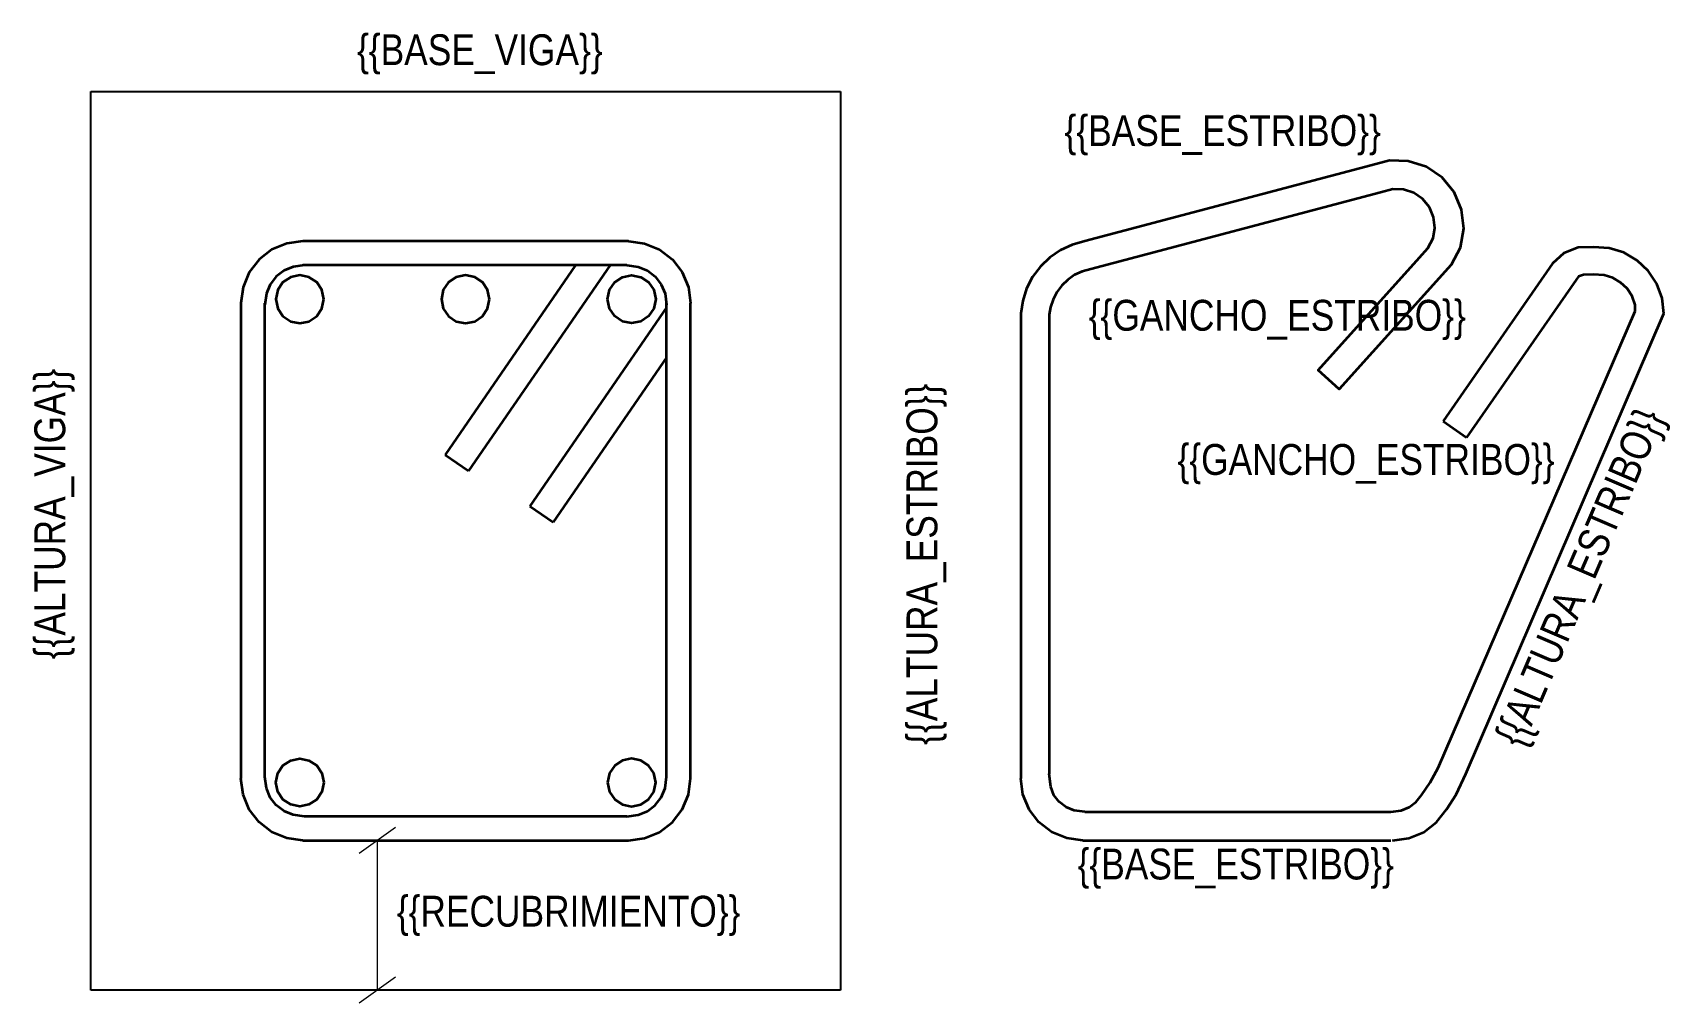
# Model space of a CAD drawing. Header units: millimetres. Extents: x -785 to 807, y -450 to 494.
import ezdxf

# ---------------------------------------------------------------- set-up
doc = ezdxf.new("R2010")
doc.units = ezdxf.units.MM
for name, color, linetype, lineweight in [('L-1', 4, 'Continuous', 35), ('TEXT 2', 2, 'Continuous', 5), ('Txt', 2, 'Continuous', 18)]:
    doc.layers.add(name, color=color, linetype=linetype, lineweight=lineweight)
doc.layers.add('VIGA NUEVA', color=5, linetype='Continuous')
doc.styles.add('Esc. 10-S', font='ARIALN.TTF', dxfattribs={"height": 0.02})

msp = doc.modelspace()

# ---------------------------------------------------------------- linework, layer by layer
at = {"layer": 'L-1'}
for p, q in [((-206.1, 291.5), (-522.7, 291.5)), ((-207.6, 268.2), (-522.7, 268.2)), ((-257.5, 268.2), (-384.4, 83.7)), ((-223.9, 268.2), (-361.6, 68)), ((-583, 231.2), (-583, -231.2)), ((-169.3, 227), (-302.2, 33.9)), ((-169.1, -229.6), (-169.1, 231.2)), ((-145.8, -231.2), (-145.8, 231.2)), ((-169.1, 178.5), (-279.4, 18.2)), ((585.9, 116.3), (608.8, 100.6)), ((-384.4, 83.7), (-361.6, 68)), ((-302.2, 33.9), (-279.4, 18.2))]:
    msp.add_line(p, q, dxfattribs=at)
for points in [[(582, 255.5), (594.2, 269), (602.8, 285.6), (606, 303.8), (603.9, 322.1), (596.7, 339.2), (585, 353.5), (569.7, 363.9), (552.1, 369.5), (533.7, 370), (515.8, 365.2)], [(515.8, 365.2), (237.6, 291.5)], [(525, 339), (243.5, 264.4)], [(563.1, 275.8), (571.2, 284.9), (576.2, 294.5), (578, 304.6), (576.8, 315), (572.7, 324.7), (566.1, 332.8), (557.4, 338.7), (547.4, 341.9), (537, 342.2), (525, 339)], [(-522.7, 291.5), (-538.3, 289.4), (-552.8, 283.4), (-565.3, 273.8), (-574.9, 261.3), (-580.9, 246.8), (-583, 231.2)], [(-206.1, 291.5), (-190.5, 289.4), (-175.9, 283.4), (-163.4, 273.8), (-153.8, 261.3), (-147.8, 246.8), (-145.8, 231.2)], [(237.6, 291.5), (225.4, 288.1), (213.9, 282.8), (203.5, 275.7), (194.4, 267), (186.8, 256.8), (181, 245.6), (177.2, 233.6), (175.3, 221.1)], [(582, 255.5), (484.9, 147.6), (464.4, 166.1), (563.1, 275.8)], [(800.6, 221.1), (798.9, 236), (793.8, 250.1), (785.5, 262.6), (774.6, 272.9), (761.6, 280.5), (747.3, 284.8), (732.3, 285.8), (717.3, 285.3), (703.3, 280.1), (692.5, 269.8)], [(-521.1, 268.2), (-532.2, 266.7), (-541.1, 263), (-548.7, 257.2), (-554.5, 249.6), (-558.2, 240.7), (-559.7, 229.6)], [(-207.6, 268.2), (-196.6, 266.7), (-187.7, 263), (-180.1, 257.2), (-174.2, 249.6), (-170.5, 240.7), (-169.1, 229.6)], [(243.5, 264.4), (235, 262.1), (227.7, 258.7), (221, 254.1), (215.2, 248.6), (210.4, 242.1), (206.7, 234.9), (204.2, 227.3), (203, 220.1)], [(692.5, 269.8), (585.9, 116.3)], [(772.8, 223.6), (772.9, 229.8), (769.9, 238.1), (765, 245.5), (758.6, 251.5), (751, 255.9), (742.5, 258.5), (731.8, 259.2), (722.5, 259), (717.7, 257.2), (715.3, 254.1)], [(715.3, 254.1), (608.8, 100.6)], [(-559.7, -229.6), (-559.7, 231.2)], [(581.1, -220.9), (772.8, 223.6)], [(175.3, 221.1), (175.3, -231.2)], [(203, 220.1), (203, -226.8)], [(608.2, -226.6), (800.6, 221.1)], [(535.1, -263.8), (545.3, -262.5), (553.1, -259.2), (559.9, -254.1), (565, -247.4), (573.4, -235.2), (581.1, -220.9)], [(-522.7, -291.5), (-538.3, -289.4), (-552.8, -283.4), (-565.3, -273.8), (-574.9, -261.3), (-580.9, -246.8), (-583, -231.2)], [(-521.1, -268.2), (-532.2, -266.7), (-541.1, -263), (-548.7, -257.2), (-554.5, -249.6), (-558.2, -240.7), (-559.7, -229.6)], [(-207.6, -268.2), (-196.6, -266.7), (-187.7, -263), (-180.1, -257.2), (-174.2, -249.6), (-170.5, -240.7), (-169.1, -229.6)], [(-206.1, -291.5), (-190.5, -289.4), (-175.9, -283.4), (-163.4, -273.8), (-153.8, -261.3), (-147.8, -246.8), (-145.8, -231.2)], [(235.7, -291.5), (220.1, -289.4), (205.5, -283.4), (193, -273.8), (183.4, -261.3), (177.4, -246.8), (175.3, -231.2)], [(237.5, -263.8), (227.3, -262.5), (219.5, -259.2), (212.8, -254.1), (207.6, -247.4), (204.4, -239.5), (203, -226.8)], [(536.9, -291.5), (552.6, -289.4), (567.1, -283.4), (579.6, -273.8), (589.2, -261.3), (598.7, -246.8), (608.2, -226.6)], [(-207.6, -268.2), (-521.1, -268.2)], [(237.5, -263.8), (535.1, -263.8)], [(-522.7, -291.5), (-206.1, -291.5)], [(235.7, -291.5), (535.1, -291.5)], [(235.7, -291.5), (535.1, -291.5)]]:
    msp.add_lwpolyline(points, dxfattribs=at)
for points in [[(-502.4, 235.2), (-504.2, 244.1), (-509.2, 251.6), (-516.8, 256.7), (-525.7, 258.5), (-534.6, 256.7), (-542.2, 251.6), (-547.2, 244.1), (-549, 235.2), (-547.2, 226.2), (-542.2, 218.7), (-534.6, 213.6), (-525.7, 211.8), (-516.8, 213.6), (-509.2, 218.7), (-504.2, 226.2)], [(-341.3, 235.2), (-343.1, 244.1), (-348.2, 251.6), (-355.7, 256.7), (-364.7, 258.5), (-373.6, 256.7), (-381.2, 251.6), (-386.2, 244.1), (-388, 235.2), (-386.2, 226.2), (-381.2, 218.7), (-373.6, 213.6), (-364.7, 211.8), (-355.7, 213.6), (-348.2, 218.7), (-343.1, 226.2)], [(-226.4, 235.2), (-224.6, 244.1), (-219.5, 251.6), (-212, 256.7), (-203.1, 258.5), (-194.1, 256.7), (-186.6, 251.6), (-181.5, 244.1), (-179.7, 235.2), (-181.5, 226.2), (-186.6, 218.7), (-194.1, 213.6), (-203.1, 211.8), (-212, 213.6), (-219.5, 218.7), (-224.6, 226.2)], [(-502.4, -235.2), (-504.2, -244.1), (-509.2, -251.6), (-516.8, -256.7), (-525.7, -258.5), (-534.6, -256.7), (-542.2, -251.6), (-547.2, -244.1), (-549, -235.2), (-547.2, -226.2), (-542.2, -218.7), (-534.6, -213.6), (-525.7, -211.8), (-516.8, -213.6), (-509.2, -218.7), (-504.2, -226.2)], [(-226.4, -235.2), (-224.6, -244.1), (-219.5, -251.6), (-212, -256.7), (-203.1, -258.5), (-194.1, -256.7), (-186.6, -251.6), (-181.5, -244.1), (-179.7, -235.2), (-181.5, -226.2), (-186.6, -218.7), (-194.1, -213.6), (-203.1, -211.8), (-212, -213.6), (-219.5, -218.7), (-224.6, -226.2)]]:
    msp.add_lwpolyline(points, close=True, dxfattribs=at)
at = {"layer": 'TEXT 2'}
for p, q in [((-432.8, -278.8), (-468, -304.2)), ((-450.4, -291.5), (-450.4, -437.3)), ((-432.8, -424.5), (-468, -450))]:
    msp.add_line(p, q, dxfattribs=at)
at = {"layer": 'VIGA NUEVA'}
for p, q in [((-728.8, 437.3), (0, 437.3)), ((-728.8, -437.3), (-728.8, 437.3)), ((0, 437.3), (0, -437.3)), ((0, -437.3), (-728.8, -437.3))]:
    msp.add_line(p, q, dxfattribs=at)

# ---------------------------------------------------------------- texts
at = {"layer": 'TEXT 2', "char_height": 30, "attachment_point": 1, "style": 'Esc. 10-S'}
for s, insert in [('\\{\\{BASE_VIGA\\}\\}', (-470.1, 492.9)), ('\\{\\{RECUBRIMIENTO\\}\\}', (-431.4, -345.4))]:
    msp.add_mtext(s, dxfattribs=dict(at, insert=insert))
at = {"layer": 'TEXT 2', "insert": (-783.8, 25.2), "char_height": 30, "attachment_point": 1, "rotation": 90, "style": 'Esc. 10-S'}
msp.add_mtext('\\pi-140.40246;\\{\\{ALTURA_VIGA\\}\\}', dxfattribs=at)
at = {"layer": 'Txt', "ltscale": 0.05, "char_height": 30, "attachment_point": 1, "style": 'Esc. 10-S'}
for s, insert in [('\\pi-152.82401;\\{\\{BASE_ESTRIBO\\}\\}', (370.7, 414.2)), ('\\pi-182.39427;\\{\\{GANCHO_ESTRIBO\\}\\}', (423.8, 234.5)), ('\\pi-182.39427;\\{\\{GANCHO_ESTRIBO\\}\\}', (510.1, 94.2)), ('\\pi-152.82401;\\{\\{BASE_ESTRIBO\\}\\}', (383.4, -299.5))]:
    msp.add_mtext(s, dxfattribs=dict(at, insert=insert))
for insert, rotation in [((64.2, -23.7), 90), ((704.2, -30), 66.7424)]:
    msp.add_mtext('\\pi-174.76126;\\{\\{ALTURA_ESTRIBO\\}\\}', dxfattribs=dict(at, insert=insert, rotation=rotation))

doc.saveas('drawing.dxf')
